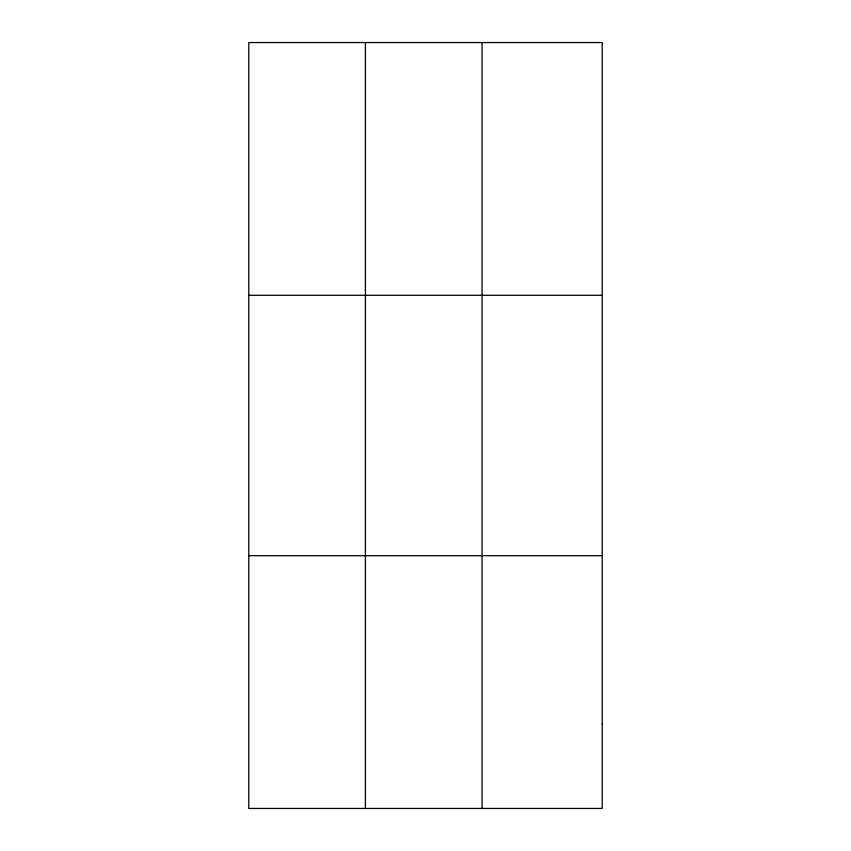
<?xml version="1.0" encoding="UTF-8"?>
<svg xmlns="http://www.w3.org/2000/svg" width="851" height="851" viewBox="0 0 851 851"><rect width="100%" height="100%" fill="white"/><g stroke="black" fill="none" stroke-linecap="round" stroke-linejoin="round"><path stroke-width="1.28" d="M365.409 808.45L365.409 42.55M482.049 808.45L482.049 42.55M248.779 295.297L602.221 295.297M248.779 555.703L602.221 555.703M602.221 724.201L602.221 808.45L248.779 808.45L248.779 42.55L602.221 42.55L602.221 724.201"/></g></svg>
